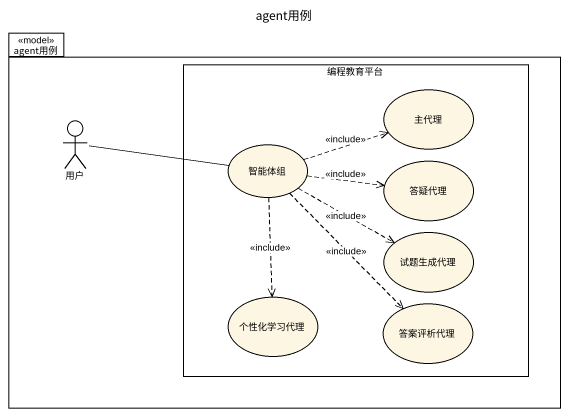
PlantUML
@startuml
title agent用例
package agent用例 <<model>> {
  rectangle 编程教育平台 {
    usecase 主代理
    usecase 智能体组
    usecase 答疑代理
    usecase 试题生成代理
    usecase 个性化学习代理
    usecase 答案评析代理
  }
  actor 用户
}
用户 -right- 智能体组
智能体组 .right.> 主代理 : <<include>>
智能体组 .right.> 答疑代理 : <<include>>
智能体组 .right.> 试题生成代理 : <<include>>
智能体组 ..> 个性化学习代理 : <<include>>
智能体组 ..> 答案评析代理 : <<include>>
@enduml
